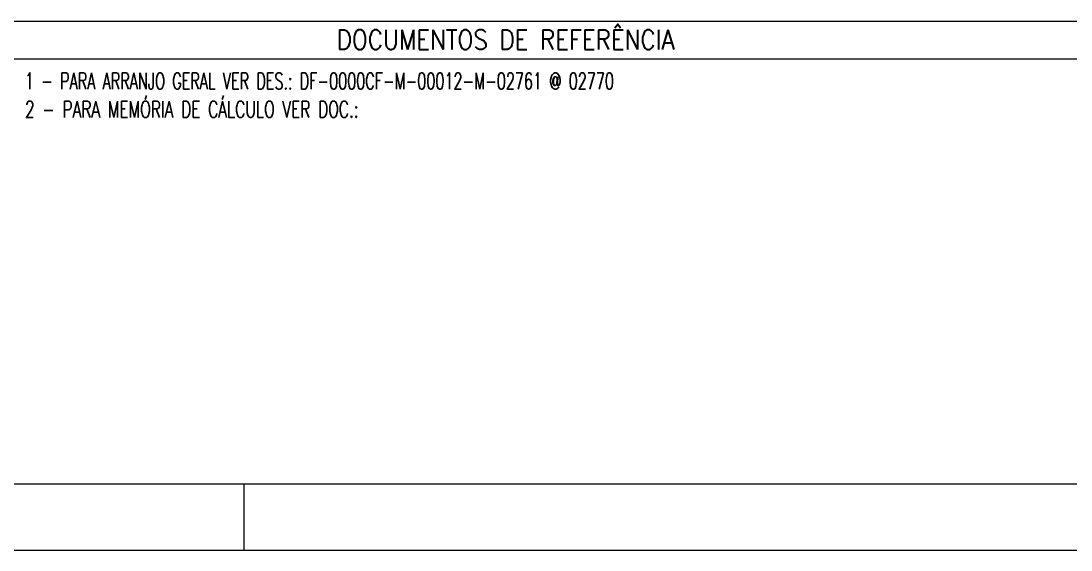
# Model space of a CAD drawing. Header units: millimetres. Extents: x -753 to 90, y 56274 to 56868.
# Drawn here: x -443.7 to -285.1, y 56273.7 to 56353.7 of the extents above; entities that cross this region are included whole.
import ezdxf

# ---------------------------------------------------------------- set-up
doc = ezdxf.new("R2010")
doc.units = ezdxf.units.MM
doc.linetypes.add('XKITLINE00', pattern=[0])
doc.layers.add('Outro tipo de objeto', color=7, linetype='Continuous', lineweight=0)
doc.styles.add('SIMPLEX', font='simplex_.ttf')

msp = doc.modelspace()

# ---------------------------------------------------------------- linework, layer by layer
at = {"layer": 'Outro tipo de objeto', "color": 5, "linetype": 'XKITLINE00', "lineweight": 0}
msp.add_line((-725.52, 56353.71), (80.49, 56353.71), dxfattribs=at)
at = {"layer": 'Outro tipo de objeto', "color": 4, "linetype": 'XKITLINE00', "lineweight": 0}
msp.add_line((-725.52, 56348.01), (-279.52, 56348.01), dxfattribs=at)
at = {"layer": 'Outro tipo de objeto', "color": 6, "linetype": 'XKITLINE00', "lineweight": 0}
msp.add_line((-725.52, 56283.71), (80.49, 56283.71), dxfattribs=at)
at = {"layer": 'Outro tipo de objeto', "color": 2, "linetype": 'XKITLINE00', "lineweight": 0}
msp.add_line((-410.02, 56283.71), (-410.02, 56273.71), dxfattribs=at)
at = {"layer": 'Outro tipo de objeto', "color": 7, "linetype": 'XKITLINE00', "lineweight": 0}
msp.add_line((-750.52, 56273.71), (90.49, 56273.71), dxfattribs=at)

# ---------------------------------------------------------------- texts
at = {"layer": 'Outro tipo de objeto', "color": 5, "style": 'SIMPLEX', "width": 0.85}
msp.add_text('DOCUMENTOS DE REFERÊNCIA', height=3, dxfattribs=at).set_placement((-396, 56349.39))
at = {"layer": 'Outro tipo de objeto', "color": 3, "style": 'SIMPLEX'}
for s, width, p in [('1 - PARA ARRANJO GERAL VER DES.: DF-0000CF-M-00012-M-02761 @ 02770', 0.6375, (-443.11, 56343.38)), ('2 - PARA MEMÓRIA DE CÁLCULO VER DOC.: ', 0.68, (-443.1, 56339.11))]:
    msp.add_text(s, height=2.5, dxfattribs=dict(at, width=width)).set_placement(p)

doc.saveas('drawing.dxf')
